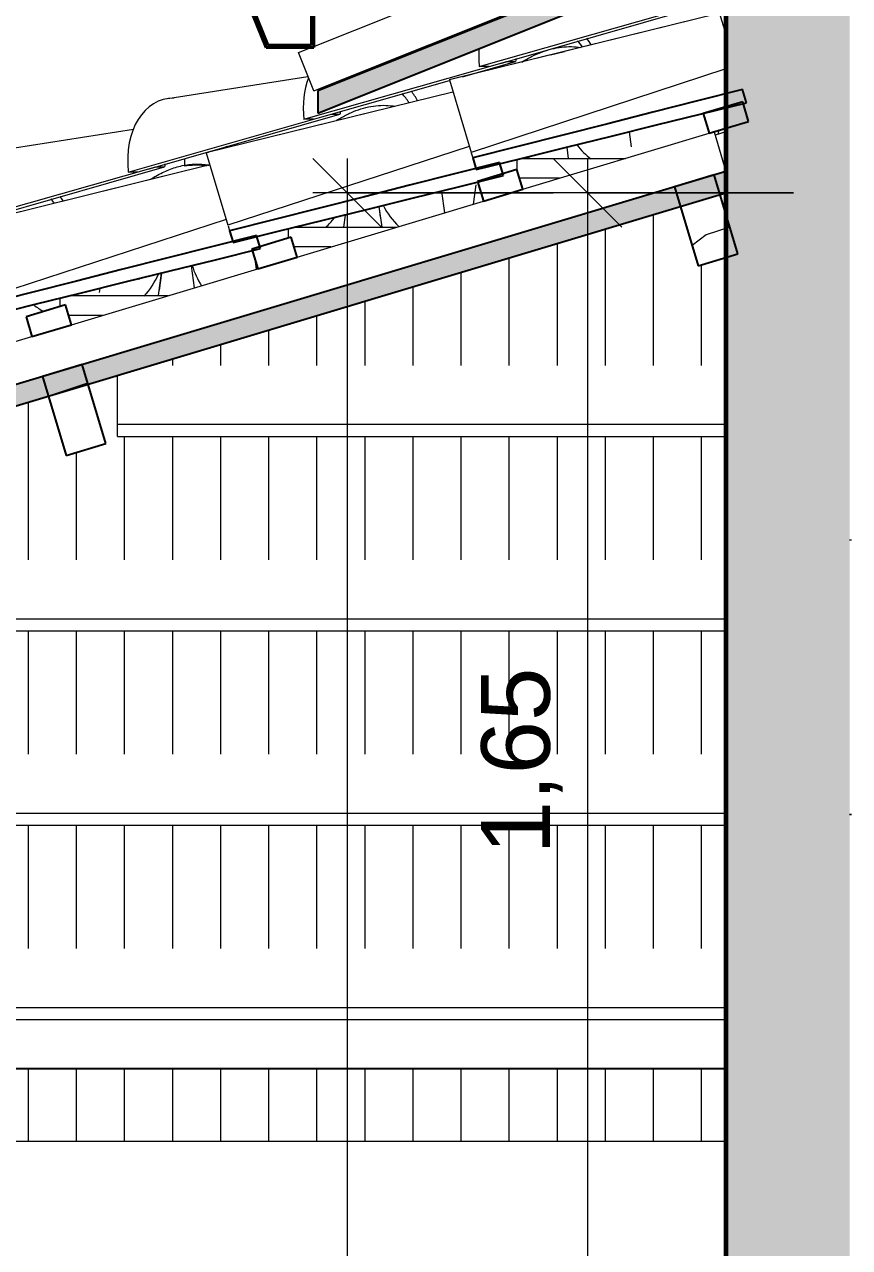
# Model space of a CAD drawing. Header units: millimetres. Extents: x -23833 to 62003, y -3000 to 6760.
# Drawn here: x 4832 to 6033, y 2420 to 4200 of the extents above; entities that cross this region are included whole.
import ezdxf

# ---------------------------------------------------------------- set-up
doc = ezdxf.new("R2010")
doc.units = ezdxf.units.MM
for name, color, linetype, lineweight in [('A-ANNO-DIMS', 211, 'Continuous', 9), ('A-ANNO-DIMS-50', 211, 'Continuous', 9), ('A-GENM', 13, 'Continuous', 9), ('A-GLAZ-CURT', 52, 'Continuous', 9), ('A-GLAZ-CWMG', 51, 'Continuous', 9), ('A-ROOF', 132, 'Continuous', 9), ('A-ROOF-MCUT', 132, 'Continuous', 40), ('A-ROOF-PATT', 132, 'Continuous', 9), ('A-WALL', 113, 'Continuous', 25), ('A-WALL-PATT', 111, 'Continuous', 25), ('I-FURN', 30, 'Continuous', 9), ('S-BEAM', 12, 'Continuous', 25)]:
    doc.layers.add(name, color=color, linetype=linetype, lineweight=lineweight)
doc.styles.add('@Arial Unicode MS', font='ARIALUNI.TTF', dxfattribs={"height": 100})
doc.dimstyles.new('CRT_-__Metros_-_Linha_de_chamada_3_5_mm_1', dxfattribs={"dimscale": 304.8, "dimtxt": 100.584485, "dimasz": 0.328084, "dimexe": 0.164042, "dimexo": 0.0625, "dimgap": 0.082021, "dimtad": 1, "dimlfac": 0.001, "dimrnd": 0.01, "dimzin": 0, "dimdsep": 46, "dimtxsty": '@Arial Unicode MS', "dimblk1": 'OBLIQUE', "dimblk2": 'OBLIQUE', "dimsah": 1, "dimcen": 0.09, "dimdle": 0.164042, "dimazin": 0, "dimtfac": 1, "dimtdec": 4, "dimtix": 1, "dimtmove": 0, "dimatfit": 3, "dimfxl": 0.984252, "dimfxlon": 1, "dimtvp": 1, "dimtolj": 1, "dimtzin": 0, "dimarcsym": 2})
pattern_1 = [(216.87, (-525.83, 2369.08), (761.9991, 508.00136), [127, -1143]), (206.565, (-373.43, 2292.88), (-254.0006, -253.9997), [283.981, -283.981]), (198.435, (-373.43, 2165.88), (-507.99976, -254.0006), [160.644, -642.575])]

# ---------------------------------------------------------------- blocks, each defined once
blk = doc.blocks.new('Viga de Madeira - Terça-4147622-B')
at = {"layer": 'S-BEAM'}
blk.add_line((-7244.6, 2680), (-11044.6, 2680), dxfattribs=at)
blk = doc.blocks.new('Rectangular Mullion - Caibro-4229766-B')
at = {"layer": 'A-GLAZ-CWMG'}
for p, q in [((-7844.6, 4103.1), (-6688.3, 4565.6)), ((-7844.6, 4167.7), (-7548, 4286.3)), ((-7866.9, 4158.8), (-7848.2, 4166.3)), ((-7844.6, 4103.1), (-7866.9, 4158.8))]:
    blk.add_line(p, q, dxfattribs=at)
blk = doc.blocks.new('Rectangular Mullion - Ripa-3920013-B')
at = {"layer": 'A-GLAZ-CWMG'}
h = blk.add_hatch(dxfattribs=at)
h.set_pattern_fill('FP_16', color=256, style=0, pattern_type=2)
h.set_pattern_definition(pattern_1)
h.paths.add_polyline_path([(-7269, 4041.4), (-7211.6, 4058.6), (-7220.2, 4087.3), (-7277.7, 4070.1), (-7276.2, 4065.3)])
at = {"layer": 'A-GLAZ-CWMG', "lineweight": 25}
for p, q in [((-7220.2, 4087.3), (-7277.7, 4070.1)), ((-7211.6, 4058.6), (-7220.2, 4087.3)), ((-7277.7, 4070.1), (-7269, 4041.4)), ((-7269, 4041.4), (-7211.6, 4058.6))]:
    blk.add_line(p, q, dxfattribs=at)
blk = doc.blocks.new('Rectangular Mullion - Ripa-3920004-B')
at = {"layer": 'A-GLAZ-CWMG', "lineweight": 25}
for p, q in [((-8205.9, 3791.6), (-8263.4, 3774.4)), ((-8197.3, 3762.9), (-8205.9, 3791.6)), ((-8263.4, 3774.4), (-8254.8, 3745.6)), ((-8254.8, 3745.6), (-8197.3, 3762.9))]:
    blk.add_line(p, q, dxfattribs=at)
blk = doc.blocks.new('Rectangular Mullion - Ripa-3920005-B')
at = {"layer": 'A-GLAZ-CWMG'}
h = blk.add_hatch(dxfattribs=at)
h.set_pattern_fill('FP_16', color=256, style=0, pattern_type=2)
h.set_pattern_definition(pattern_1)
h.paths.add_polyline_path([(-7926.2, 3844.2), (-7868.7, 3861.4), (-7877.3, 3890.2), (-7934.8, 3872.9), (-7927.1, 3847.3)])
at = {"layer": 'A-GLAZ-CWMG', "lineweight": 25}
for p, q in [((-7877.3, 3890.2), (-7934.8, 3872.9)), ((-7868.7, 3861.4), (-7877.3, 3890.2)), ((-7934.8, 3872.9), (-7926.2, 3844.2)), ((-7926.2, 3844.2), (-7868.7, 3861.4))]:
    blk.add_line(p, q, dxfattribs=at)
blk = doc.blocks.new('Rectangular Mullion - Ripa-3920006-B')
at = {"layer": 'A-GLAZ-CWMG', "lineweight": 25}
for p, q in [((-7548.8, 3988.8), (-7606.2, 3971.5)), ((-7540.1, 3960), (-7548.8, 3988.8)), ((-7606.2, 3971.5), (-7597.6, 3942.8)), ((-7597.6, 3942.8), (-7540.1, 3960))]:
    blk.add_line(p, q, dxfattribs=at)
blk = doc.blocks.new('Rectangular Mullion - Ripa-3576560-B')
at = {"layer": 'A-GLAZ-CWMG'}
for p, q in [((-8213.9, 3789.2), (-8213.9, 3801.4)), ((-8198.5, 3805.2), (-8056.4, 3805.2)), ((-8152.1, 3776.4), (-8201.4, 3776.4))]:
    blk.add_line(p, q, dxfattribs=at)
blk = doc.blocks.new('Rectangular Mullion - Ripa-3576561-B')
at = {"layer": 'A-GLAZ-CWMG'}
for p, q in [((-7881.2, 3889), (-7881.2, 3902.4)), ((-7870.5, 3905), (-7723.7, 3905)), ((-7819.5, 3876.2), (-7873.2, 3876.2))]:
    blk.add_line(p, q, dxfattribs=at)
blk = doc.blocks.new('Rectangular Mullion - Ripa-3576562-B')
at = {"layer": 'A-GLAZ-CWMG'}
for p, q in [((-7543.3, 4004.8), (-7391, 4004.8)), ((-7548.6, 3988.1), (-7548.6, 4003.5)), ((-7486.8, 3976), (-7544.9, 3976))]:
    blk.add_line(p, q, dxfattribs=at)
blk = doc.blocks.new('Rectangular Mullion - Caibro-4037531-B')
at = {"layer": 'A-GLAZ-CWMG'}
blk.add_line((-7244.6, 4043.5), (-7260.4, 4038.8), dxfattribs=at)
blk = doc.blocks.new('Rectangular Mullion - Caibro-3576768-B')
at = {"layer": 'A-GLAZ-CWMG'}
for p, q in [((-7540.1, 3960), (-7269, 4041.4)), ((-7261.9, 4043.5), (-7244.6, 3986)), ((-7868.7, 3861.4), (-7597.6, 3942.8)), ((-8197.3, 3762.9), (-7926.2, 3844.2)), ((-8525.9, 3664.3), (-8254.8, 3745.6))]:
    blk.add_line(p, q, dxfattribs=at)
blk = doc.blocks.new('Rectangular Mullion - Terça-3920158-B')
at = {"layer": 'A-GLAZ-CWMG'}
h = blk.add_hatch(dxfattribs=at)
h.set_pattern_fill('FP_16', color=256, style=0, pattern_type=2)
h.set_pattern_definition(pattern_1)
h.paths.add_polyline_path([(-7284.8, 3848.7), (-7227.4, 3865.9), (-7261.9, 3980.9), (-7319.3, 3963.6), (-7300.2, 3899.7)])
at = {"layer": 'A-GLAZ-CWMG', "lineweight": 25}
for p, q in [((-7261.9, 3980.9), (-7319.3, 3963.6)), ((-7227.4, 3865.9), (-7261.9, 3980.9)), ((-7319.3, 3963.6), (-7284.8, 3848.7)), ((-7284.8, 3848.7), (-7227.4, 3865.9))]:
    blk.add_line(p, q, dxfattribs=at)
blk = doc.blocks.new('Rectangular Mullion - Terça-3920166-B')
at = {"layer": 'A-GLAZ-CWMG'}
h = blk.add_hatch(dxfattribs=at)
h.set_pattern_fill('FP_16', color=256, style=0, pattern_type=2)
h.set_pattern_definition(pattern_1)
h.paths.add_polyline_path([(-8204.8, 3572.7), (-8147.4, 3589.9), (-8181.9, 3704.9), (-8239.3, 3687.6), (-8223.5, 3634.7)])
at = {"layer": 'A-GLAZ-CWMG', "lineweight": 25}
for p, q in [((-8181.9, 3704.9), (-8239.3, 3687.6)), ((-8147.4, 3589.9), (-8181.9, 3704.9)), ((-8239.3, 3687.6), (-8204.8, 3572.7)), ((-8204.8, 3572.7), (-8147.4, 3589.9))]:
    blk.add_line(p, q, dxfattribs=at)
blk = doc.blocks.new('Rectangular Mullion - Terça-4037484-B')
at = {"layer": 'A-GLAZ-CWMG'}
for p, q in [((-7244.6, 2768.8), (-10909.4, 2768.8)), ((-10941.9, 2751.6), (-7244.6, 2751.6))]:
    blk.add_line(p, q, dxfattribs=at)
blk = doc.blocks.new('Rectangular Mullion - Terça-3920937-B')
at = {"layer": 'A-GLAZ-CWMG'}
for p, q in [((-7244.6, 3051.7), (-9991.5, 3051.7)), ((-9998.9, 3034.5), (-7244.6, 3034.5))]:
    blk.add_line(p, q, dxfattribs=at)
blk = doc.blocks.new('Rectangular Mullion - Terça-3576855-B')
at = {"layer": 'A-GLAZ-CWMG'}
for p, q in [((-9073.1, 3334.6), (-9073.1, 3406.2)), ((-9073.1, 3333.1), (-9073.1, 3334.6)), ((-7244.6, 3334.6), (-9073.1, 3334.6)), ((-9068.4, 3317.4), (-7244.6, 3317.4))]:
    blk.add_line(p, q, dxfattribs=at)
blk = doc.blocks.new('Rectangular Mullion - Terça-3576856-B')
at = {"layer": 'A-GLAZ-CWMG'}
for p, q in [((-8130.1, 3617.5), (-8130.1, 3689.1)), ((-8130.1, 3600.3), (-8130.1, 3617.5)), ((-7244.6, 3617.5), (-8130.1, 3617.5)), ((-8130.1, 3600.3), (-7244.6, 3600.3))]:
    blk.add_line(p, q, dxfattribs=at)
blk = doc.blocks.new('banco - banco-3964033-B')
at = {"layer": 'I-FURN', "color": 55}
for p, q in [((-7064.6, 3450), (-7061.9, 3450)), ((-7036.9, 3450), (-6563.6, 3450)), ((-6563.6, 3450), (-6563.6, 3300)), ((-6563.6, 3270), (-6563.6, 3050)), ((-7064.6, 3050), (-7061.9, 3050)), ((-7061.9, 3050), (-7064.6, 3050)), ((-7037, 3050), (-6563.6, 3050)), ((-6563.6, 3050), (-7037, 3050)), ((-6563.6, 3050), (-6563.6, 3000))]:
    blk.add_line(p, q, dxfattribs=at)
blk = doc.blocks.new('COLONIAL BASE - COLONIAL BASE-V224-B')
at = {"layer": 'A-GLAZ-CURT'}
for q in [(-8022.7, 3848.6), (-8022.5, 3848.6)]:
    blk.add_line((-8018.2, 3816.6), q, dxfattribs=at)
blk.add_ellipse((-7908.5, 3879.6), major_axis=(117.5, 0), ratio=0.957826, start_param=3.418266, end_param=3.703363, dxfattribs=at)
blk = doc.blocks.new('COLONIAL BASE - COLONIAL BASE-V225-B')
at = {"layer": 'A-GLAZ-CURT'}
for p, q in [((-7747.2, 3919.5), (-7749.3, 3934.7)), ((-7745.2, 3905), (-7749.2, 3934.7))]:
    blk.add_line(p, q, dxfattribs=at)
blk.add_ellipse((-7637.9, 3985.8), major_axis=(117.5, 0), ratio=0.957826, start_param=3.599839, end_param=3.932472, dxfattribs=at)
blk = doc.blocks.new('COLONIAL BASE - COLONIAL BASE-V226-B')
at = {"layer": 'A-GLAZ-CURT'}
for p, q in [((-7255.4, 4045.5), (-7256.1, 4040.1)), ((-7255.3, 4045.5), (-7256, 4040.1)), ((-7473.7, 4004.8), (-7475.9, 4021.1)), ((-7612, 3938.5), (-7608.1, 3966.5))]:
    blk.add_line(p, q, dxfattribs=at)
blk.add_ellipse((-7367.3, 4091.9), major_axis=(117.5, 0), ratio=0.957826, start_param=3.786346, end_param=4.036063, dxfattribs=at)
blk = doc.blocks.new('COLONIAL BASE - COLONIAL BASE-V233-B')
at = {"layer": 'A-GLAZ-CURT'}
for p, q in [((-7995.8, 3995.4), (-8354.9, 3906.7)), ((-7934, 3870.3), (-8281.2, 3784.6))]:
    blk.add_line(p, q, dxfattribs=at)
blk = doc.blocks.new('COLONIAL BASE - COLONIAL BASE-V234-B')
at = {"layer": 'A-GLAZ-CURT'}
for p, q in [((-7642, 4101.5), (-8001.1, 4012.8)), ((-7606.1, 3970), (-7927.1, 3890.8))]:
    blk.add_line(p, q, dxfattribs=at)
blk = doc.blocks.new('COLONIAL BASE - COLONIAL BASE-V235-B')
at = {"layer": 'A-GLAZ-CURT'}
for p, q in [((-7253.6, 4216.2), (-7647.2, 4119)), ((-7253.4, 4215.5), (-7253.4, 4215.5)), ((-7277.6, 4069.9), (-7573.5, 3996.9))]:
    blk.add_line(p, q, dxfattribs=at)
blk = doc.blocks.new('COLONIAL BASE - COLONIAL BASE-V251-B')
at = {"layer": 'A-GLAZ-CURT'}
for p, q in [((-7995.8, 3995.4), (-8354.9, 3906.7)), ((-7972.1, 3916.2), (-8323.3, 3801.3)), ((-8354.9, 3906.7), (-8323.3, 3801.3)), ((-7934, 3870.3), (-8281.2, 3784.6))]:
    blk.add_line(p, q, dxfattribs=at)
blk = doc.blocks.new('COLONIAL BASE - COLONIAL BASE-V237-B')
at = {"layer": 'A-GLAZ-CURT', "lineweight": 25}
for p, q in [((-11460.6, 2812.1), (-11466.4, 2831.3)), ((-11859.4, 2731.7), (-11854.3, 2714.9))]:
    blk.add_line(p, q, dxfattribs=at)
at = {"layer": 'A-GLAZ-CURT'}
blk.add_line((-11861.6, 2739.3), (-11859.4, 2731.7), dxfattribs=at)
at = {"layer": 'A-GLAZ-CURT', "lineweight": 25, "flags": 128}
for points in [[(-11466.4, 2831.3), (-11531.9, 2814.7), (-11597.4, 2798.1), (-11662.9, 2781.5), (-11728.4, 2764.9), (-11793.9, 2748.3), (-11859.4, 2731.7)], [(-11854.3, 2714.9), (-11788.7, 2731.1), (-11723.1, 2747.3), (-11657.5, 2763.5), (-11591.9, 2779.7), (-11526.3, 2795.9), (-11460.6, 2812.1)]]:
    blk.add_lwpolyline(points, dxfattribs=at)
blk = doc.blocks.new('COLONIAL BASE - COLONIAL BASE-V252-B')
at = {"layer": 'A-GLAZ-CURT'}
for p, q in [((-7642, 4101.5), (-8001.1, 4012.8)), ((-8001.1, 4012.8), (-7969.5, 3907.5)), ((-7618.5, 4022.3), (-7969.5, 3907.5)), ((-7606.1, 3970), (-7927.1, 3890.8))]:
    blk.add_line(p, q, dxfattribs=at)
blk = doc.blocks.new('COLONIAL BASE - COLONIAL BASE-V253-B')
at = {"layer": 'A-GLAZ-CURT'}
for p, q in [((-7253.6, 4216.2), (-7647.2, 4119)), ((-7244.7, 4186.8), (-7253.4, 4215.5)), ((-7244.6, 4135), (-7615.6, 4013.6)), ((-7647.2, 4119), (-7615.6, 4013.6)), ((-7277.6, 4069.9), (-7573.5, 3996.9))]:
    blk.add_line(p, q, dxfattribs=at)
blk = doc.blocks.new('COLONIAL BASE - COLONIAL BASE-V254-B')
at = {"layer": 'A-GLAZ-CURT', "lineweight": 25}
for p, q in [((-7214.5, 4085.9), (-7220.3, 4105.1)), ((-7613.2, 4005.6), (-7608.2, 3988.7))]:
    blk.add_line(p, q, dxfattribs=at)
at = {"layer": 'A-GLAZ-CURT'}
blk.add_line((-7615.5, 4013.1), (-7613.2, 4005.6), dxfattribs=at)
at = {"layer": 'A-GLAZ-CURT', "lineweight": 25, "flags": 128}
for points in [[(-7220.3, 4105.1), (-7285.8, 4088.6), (-7351.2, 4072), (-7416.7, 4055.4), (-7482.2, 4038.8), (-7547.7, 4022.2), (-7613.2, 4005.6)], [(-7608.2, 3988.7), (-7542.6, 4004.9), (-7476.9, 4021.1), (-7411.3, 4037.3), (-7345.7, 4053.5), (-7280.1, 4069.7), (-7214.5, 4085.9)]]:
    blk.add_lwpolyline(points, dxfattribs=at)
blk = doc.blocks.new('Colonial cumeeira - hip-4041825-B')
at = {"layer": 'A-GENM', "color": 55}
for p, q in [((-7603.6, 4138.4), (-7308, 4222.5)), ((-7572.9, 4143.2), (-7295.2, 4222.5)), ((-7248.3, 4198.6), (-7244.6, 4199.8)), ((-7859.2, 4061.8), (-7563.5, 4145.8)), ((-7628.2, 4123.7), (-7550.8, 4145.8)), ((-7589.4, 4138.4), (-7603.6, 4138.4)), ((-7563.5, 4145.8), (-7550.8, 4145.8)), ((-8057, 4092), (-7853, 4124)), ((-7832.6, 4065.3), (-7647, 4118.3)), ((-8114.7, 3985.1), (-7819.1, 4069.2)), ((-8085.7, 3989.4), (-7806.4, 4069.2)), ((-7845, 4061.8), (-7859.2, 4061.8)), ((-7819.1, 4069.2), (-7806.4, 4069.2)), ((-8312.5, 4015.4), (-8107, 4047.6)), ((-8370.3, 3908.4), (-8074.7, 3992.5)), ((-8336.7, 3914), (-8061.9, 3992.5)), ((-8074.7, 3992.5), (-8061.9, 3992.5)), ((-8100.5, 3985.1), (-8114.7, 3985.1))]:
    blk.add_line(p, q, dxfattribs=at)
for centre, major_axis, start_param, end_param in [((-7519.6, 4131.1), (-33.8, 112.5), 1.067784, 1.302313), ((-7491.7, 4116.5), (-23.8, 79.5), 5.178373, 5.329398), ((-7491.7, 4116.5), (-28.7, 95.8), 5.088232, 5.209346), ((-7491.7, 4116.5), (-23.8, 79.5), 0.938757, 0.996269), ((-7775.1, 4054.4), (-33.8, 112.5), 0.737761, 1.302313), ((-7747.2, 4039.8), (-23.8, 79.5), 5.111287, 5.328869), ((-7747.2, 4039.8), (-28.7, 95.8), 5.032414, 5.209346), ((-8030.7, 3977.8), (-33.8, 112.5), 6.078575, 7.585498), ((-7747.2, 4039.8), (-23.8, 79.5), 0.938757, 0.996269), ((-8002.8, 3963.1), (-23.8, 79.5), 5.30106, 5.329398), ((-8002.8, 3963.1), (-28.7, 95.8), 5.181448, 5.209346), ((-8002.8, 3963.1), (-23.8, 79.5), 0.938757, 0.996269), ((-8258.4, 3886.5), (-23.8, 79.5), 5.220804, 5.329398), ((-8258.4, 3886.5), (-28.7, 95.8), 5.120913, 5.209346)]:
    blk.add_ellipse(centre, major_axis=major_axis, ratio=0.691714, start_param=start_param, end_param=end_param, dxfattribs=at)
blk = doc.blocks.new('DIMBLOCK46-B')
at = {"layer": 'A-ANNO-DIMS-50', "lineweight": 18}
for p, q in [((5651.9, 3954.7), (5601.9, 4004.7)), ((5651.9, 3954.7), (5701.9, 3904.7)), ((5651.9, 2300), (5601.9, 2350)), ((5651.9, 2300), (5701.9, 2250))]:
    blk.add_line(p, q, dxfattribs=at)
at = {"layer": 'A-ANNO-DIMS-50'}
for p, q in [((5651.9, 4004.7), (5651.9, 2300)), ((5951.9, 3954.7), (5601.9, 3954.7)), ((5651.9, 3954.7), (5951.9, 3954.7)), ((5951.9, 2300), (5601.9, 2300)), ((5651.9, 2300), (5951.9, 2300))]:
    blk.add_line(p, q, dxfattribs=at)
at = {"layer": 'A-ANNO-DIMS-50', "color": 0, "insert": (5497.1, 2992.1), "char_height": 100, "width": 324.675, "attachment_point": 1, "rotation": 90, "line_spacing_factor": 1.117605, "style": '@Arial Unicode MS'}
blk.add_mtext('1,65', dxfattribs=at)
blk = doc.blocks.new('_Oblique')
at = {"color": 0, "linetype": 'ByBlock', "lineweight": -2}
blk.add_line((-0.5, -0.5), (0.5, 0.5), dxfattribs=at)
blk = doc.blocks.new('DIMBLOCK48-B')
at = {"layer": 'A-ANNO-DIMS-50', "lineweight": 18}
for p, q in [((5301.9, 3954.7), (5251.9, 4004.7)), ((5301.9, 3954.7), (5351.9, 3904.7)), ((5301.9, 180), (5251.9, 230)), ((5301.9, 180), (5351.9, 130))]:
    blk.add_line(p, q, dxfattribs=at)
at = {"layer": 'A-ANNO-DIMS-50'}
for p, q in [((5301.9, 4004.7), (5301.9, 130)), ((5601.9, 3954.7), (5251.9, 3954.7)), ((5301.9, 3954.7), (5601.9, 3954.7)), ((5601.9, 180), (5251.9, 180)), ((5301.9, 180), (5601.9, 180))]:
    blk.add_line(p, q, dxfattribs=at)
at = {"layer": 'A-ANNO-DIMS-50', "color": 0, "insert": (5147.1, 1932.1), "char_height": 100, "width": 324.675, "attachment_point": 1, "rotation": 90, "line_spacing_factor": 1.117605, "style": '@Arial Unicode MS'}
blk.add_mtext('3,77', dxfattribs=at)
blk = doc.blocks.new('DIMBLOCK49-B')
at = {"layer": 'A-ANNO-DIMS-50', "lineweight": 18}
for p, q in [((6242.7, 4380.3), (6192.7, 4430.3)), ((6242.7, 4380.3), (6292.7, 4330.3)), ((6242.7, 200), (6192.7, 250)), ((6242.7, 200), (6292.7, 150))]:
    blk.add_line(p, q, dxfattribs=at)
at = {"layer": 'A-ANNO-DIMS-50'}
for p, q in [((6242.7, 4430.3), (6242.7, 150)), ((5942.7, 4380.3), (6292.7, 4380.3)), ((6242.7, 4380.3), (5942.7, 4380.3)), ((6542.7, 200), (6192.7, 200)), ((6242.7, 200), (6542.7, 200))]:
    blk.add_line(p, q, dxfattribs=at)
at = {"layer": 'A-ANNO-DIMS-50', "color": 0, "insert": (6087.9, 2154.9), "char_height": 100, "width": 324.675, "attachment_point": 1, "rotation": 90, "line_spacing_factor": 1.117605, "style": '@Arial Unicode MS'}
blk.add_mtext('4,18', dxfattribs=at)

msp = doc.modelspace()

# ---------------------------------------------------------------- hatches: boundary and pattern name
at = {"layer": 'A-ROOF-PATT'}
for points in [[(5259.402, 4070.749), (11313.372, 6492.337), (11313.372, 6524.648), (5259.402, 4103.06), (5259.402, 4098.44)], [(1253.372, 2574.717), (1253.374, 2574.717), (5853.372, 3954.716), (5853.372, 3986.037), (1253.372, 2606.037)]]:
    msp.add_hatch(color=256, dxfattribs=at).paths.add_polyline_path(points)
h = msp.add_hatch(dxfattribs=at)
h.set_pattern_fill('FP_17', color=256, style=0, pattern_type=2)
h.set_pattern_definition([(90, (13097.99, 1481.49), (-70, 4e-15), [])])
h.paths.add_polyline_path([(1253.372, 2574.716), (1853.372, 2574.717), (1853.372, 2754.716), (1253.374, 2574.717)])
h.paths.add_polyline_path([(2381.12, 2574.717), (5853.372, 2574.717), (5853.372, 2680), (2053.372, 2680), (2053.372, 2574.717), (2203.992, 2574.717)])
h.paths.add_polyline_path([(2053.372, 2793.716), (2118.434, 2793.716), (2107.282, 2830.889), (2053.372, 2814.716)])
h.paths.add_polyline_path([(5835.104, 2855.027), (5853.372, 2855.027), (5853.372, 3034.478), (3099.119, 3034.478), (3053.143, 3020.685), (3027.282, 3106.889), (2187.739, 2855.027), (5790.822, 2855.027)])
h.paths.add_polyline_path([(3178.193, 3137.923), (5853.372, 3137.923), (5853.372, 3317.374), (4029.578, 3317.374), (4030.613, 3313.926), (3973.143, 3296.685), (3947.282, 3382.889), (3130.727, 3137.923), (3133.911, 3137.923)])
h.paths.add_polyline_path([(4024.866, 3333.082), (4024.866, 3406.164), (4004.751, 3400.13), (4024.406, 3334.615)])
h.paths.add_polyline_path([(5702.259, 3420.819), (5853.372, 3420.819), (5853.372, 3600.27), (4967.853, 3600.27), (4967.853, 3689.061), (4924.751, 3676.13), (4950.613, 3589.926), (4893.143, 3572.685), (4867.282, 3658.889), (4073.715, 3420.819), (5657.977, 3420.819)])
h.paths.add_polyline_path([(5835.104, 3703.716), (5853.372, 3703.716), (5853.372, 3860.754), (5813.143, 3848.685), (5787.282, 3934.889), (5016.703, 3703.716), (5746.54, 3703.716)])
h.paths.add_polyline_path([(5853.372, 3923.395), (5853.372, 3954.716), (5844.751, 3952.13)])
at = {"layer": 'A-WALL-PATT'}
h = msp.add_hatch(color=256, dxfattribs=at)
h.paths.add_polyline_path([(6007.657, 200), (6033.372, 200), (6033.372, 1400), (5853.372, 1400), (5853.372, 200), (5923.668, 200)])
h.paths.add_polyline_path([(5923.668, 2300), (6033.372, 2300), (6033.372, 4380.337), (5853.372, 4308.337), (5853.372, 2300)])

# ---------------------------------------------------------------- linework, layer by layer
at = {"layer": 'A-GLAZ-CURT'}
for p, q in [((5844.414, 4216.208), (5450.748, 4118.989)), ((5598.257, 4155.417), (5618.36, 4160.382)), ((5455.99, 4101.515), (5096.901, 4012.835)), ((5343.514, 4073.738), (5096.901, 4012.835)), ((5818.378, 4069.432), (5524.526, 3996.862)), ((5712.54, 4043.436), (5715.566, 4021.86)), ((5065.758, 3993.382), (5065.758, 4004.627)), ((5566.923, 4007.729), (5566.521, 4004.765)), ((5102.144, 3995.361), (4743.055, 3906.681)), ((5068.691, 3987.099), (4743.055, 3906.681)), ((5099.831, 3995.374), (5099.831, 3994.188)), ((5541.458, 4001.044), (5524.533, 3996.864)), ((5491.92, 3970.042), (5170.876, 3890.757)), ((5439.194, 3956.941), (5443.57, 3925.739)), ((5299.161, 3922.453), (5296.793, 3904.962)), ((5299.176, 3922.457), (5298.765, 3919.528)), ((5216.754, 3902.087), (5170.876, 3890.757)), ((5259.083, 3912.541), (5228.397, 3904.962)), ((5163.981, 3870.286), (4816.833, 3784.555)), ((5167.53, 3858.457), (5169.62, 3843.554)), ((4998.099, 3829.32), (4816.833, 3784.555)), ((5031.479, 3837.76), (5027.065, 3805.159)), ((5031.602, 3837.791), (5028.177, 3813.374)), ((4941.604, 3809.552), (4942.451, 3815.589))]:
    msp.add_line(p, q, dxfattribs=at)
for centre, start_param, end_param in [((5189.503, 3985.779), 5.47908778, 5.63559716), ((4918.915, 3879.625), 5.55394711, 5.88727722), ((4918.915, 3879.625), 4.0398661, 4.19197888)]:
    msp.add_ellipse(centre, major_axis=(117.5, 0), ratio=0.95782629, start_param=start_param, end_param=end_param, dxfattribs=at)
for points, knots in [([(5556.309, 4145.082), (5561.018, 4148.114), (5570.544, 4153.557), (5589.865, 4161.999), (5614.199, 4168.017), (5633.213, 4167.781), (5642.401, 4166.237)], [-0.631578947, -0.631578947, -0.631578947, -0.631578947, -0.578947368, -0.526315789, -0.421052632, -0.315789474, -0.315789474, -0.315789474, -0.315789474]), ([(5285.95, 4059.682), (5288.273, 4061.205), (5295.364, 4065.586), (5307.394, 4071.708), (5322.015, 4077.183), (5341.515, 4081.941), (5358.116, 4082.701), (5369.467, 4081.095), (5371.505, 4080.731)], [-0.638435187, -0.638435187, -0.638435187, -0.638435187, -0.611111111, -0.555555556, -0.5, -0.444444444, -0.333333333, -0.308773944, -0.308773944, -0.308773944, -0.308773944]), ([(5015.762, 3974.398), (5016.369, 3974.801), (5018.935, 3976.475), (5027.794, 3981.907), (5042.63, 3989.056), (5062.007, 3994.918), (5081.276, 3997.331), (5093.697, 3996.433), (5099.831, 3995.374)], [-0.489961716, -0.489961716, -0.489961716, -0.489961716, -0.479166667, -0.444444444, -0.333333333, -0.222222222, -0.111111111, 0, 0, 0, 0]), ([(5097.199, 3993.774), (5095.942, 3993.991), (5090.204, 3994.836), (5079.762, 3995.246), (5070.46, 3994.238), (5065.758, 3993.382)], [-0.285329408, -0.285329408, -0.285329408, -0.285329408, -0.25, -0.125, 0, 0, 0, 0])]:
    msp.add_open_spline(points, degree=3, knots=knots, dxfattribs=at)
for points in [[(5818.376, 4069.431), (5819.042, 4069.596), (5819.707, 4069.766), (5820.37, 4069.941)], [(5098.186, 4014.091), (5098.86, 4014.02), (5099.532, 4013.942), (5100.202, 4013.858)], [(5542.935, 4001.419), (5544.979, 4001.953), (5547.006, 4002.543), (5549.016, 4003.189)], [(5269.778, 3915.182), (5269.975, 3915.231), (5270.172, 3915.28), (5270.369, 3915.329)], [(4997.669, 3829.214), (4998.49, 3829.414), (4999.309, 3829.622), (5000.126, 3829.839)]]:
    msp.add_open_spline(points, degree=3, dxfattribs=at)
at = {"layer": 'A-ROOF', "lineweight": 25}
for p, q in [((11313.372, 6524.648), (5259.402, 4103.06)), ((5259.402, 4070.749), (11313.372, 6492.337)), ((5259.402, 4103.06), (5259.402, 4070.749)), ((5853.372, 3986.037), (1253.372, 2606.037)), ((1253.372, 2574.716), (5853.372, 3954.716))]:
    msp.add_line(p, q, dxfattribs=at)
at = {"layer": 'A-ROOF'}
msp.add_line((2053.372, 2574.716), (5853.372, 2574.716), dxfattribs=at)
at = {"layer": 'A-ROOF-MCUT'}
for p, q in [((5253.372, 4166.25), (5253.372, 4286.163)), ((5146.072, 4260.763), (5184.172, 4166.25)), ((5186.534, 4169.425), (5148.434, 4263.938)), ((5250.197, 4253.254), (5250.197, 4169.425)), ((5184.172, 4166.25), (5253.372, 4166.25)), ((5250.197, 4169.425), (5186.534, 4169.425))]:
    msp.add_line(p, q, dxfattribs=at)
at = {"layer": 'A-WALL', "lineweight": 60}
msp.add_line((5853.372, 4308.337), (5853.372, 2300), dxfattribs=at)

# ---------------------------------------------------------------- block references
at = {"layer": 'A-GENM', "color": 7}
msp.add_blockref('Colonial cumeeira - hip-4041825-B', (13097.992, 0), dxfattribs=at)
at = {"layer": 'A-GLAZ-CURT'}
for name, p in [('COLONIAL BASE - COLONIAL BASE-V235-B', (13097.992, 0)), ('COLONIAL BASE - COLONIAL BASE-V235-B', (13097.992, 0)), ('COLONIAL BASE - COLONIAL BASE-V235-B', (13097.992, 0)), ('COLONIAL BASE - COLONIAL BASE-V235-B', (13097.992, 0)), ('COLONIAL BASE - COLONIAL BASE-V235-B', (13097.992, 0)), ('COLONIAL BASE - COLONIAL BASE-V235-B', (13097.992, 0)), ('COLONIAL BASE - COLONIAL BASE-V235-B', (13097.992, 0)), ('COLONIAL BASE - COLONIAL BASE-V235-B', (13097.992, 0)), ('COLONIAL BASE - COLONIAL BASE-V235-B', (13097.992, 0)), ('COLONIAL BASE - COLONIAL BASE-V235-B', (13097.992, 0)), ('COLONIAL BASE - COLONIAL BASE-V235-B', (13097.992, 0)), ('COLONIAL BASE - COLONIAL BASE-V235-B', (13097.992, 0)), ('COLONIAL BASE - COLONIAL BASE-V235-B', (13097.992, 0)), ('COLONIAL BASE - COLONIAL BASE-V235-B', (13097.992, 0)), ('COLONIAL BASE - COLONIAL BASE-V235-B', (13097.992, 0)), ('COLONIAL BASE - COLONIAL BASE-V235-B', (13097.992, 0)), ('COLONIAL BASE - COLONIAL BASE-V235-B', (13097.992, 0)), ('COLONIAL BASE - COLONIAL BASE-V235-B', (13097.992, 0)), ('COLONIAL BASE - COLONIAL BASE-V235-B', (13097.992, 0)), ('COLONIAL BASE - COLONIAL BASE-V235-B', (13097.992, 0)), ('COLONIAL BASE - COLONIAL BASE-V235-B', (13097.992, 0)), ('COLONIAL BASE - COLONIAL BASE-V235-B', (13097.992, 0)), ('COLONIAL BASE - COLONIAL BASE-V235-B', (13097.992, 0)), ('COLONIAL BASE - COLONIAL BASE-V235-B', (13097.992, 0)), ('COLONIAL BASE - COLONIAL BASE-V235-B', (13097.992, 0)), ('COLONIAL BASE - COLONIAL BASE-V235-B', (13097.992, 0)), ('COLONIAL BASE - COLONIAL BASE-V253-B', (13097.992, 0)), ('COLONIAL BASE - COLONIAL BASE-V234-B', (13097.992, 0)), ('COLONIAL BASE - COLONIAL BASE-V234-B', (13097.992, 0)), ('COLONIAL BASE - COLONIAL BASE-V234-B', (13097.992, 0)), ('COLONIAL BASE - COLONIAL BASE-V234-B', (13097.992, 0)), ('COLONIAL BASE - COLONIAL BASE-V234-B', (13097.992, 0)), ('COLONIAL BASE - COLONIAL BASE-V234-B', (13097.992, 0)), ('COLONIAL BASE - COLONIAL BASE-V234-B', (13097.992, 0)), ('COLONIAL BASE - COLONIAL BASE-V234-B', (13097.992, 0)), ('COLONIAL BASE - COLONIAL BASE-V234-B', (13097.992, 0)), ('COLONIAL BASE - COLONIAL BASE-V234-B', (13097.992, 0)), ('COLONIAL BASE - COLONIAL BASE-V234-B', (13097.992, 0)), ('COLONIAL BASE - COLONIAL BASE-V234-B', (13097.992, 0)), ('COLONIAL BASE - COLONIAL BASE-V234-B', (13097.992, 0)), ('COLONIAL BASE - COLONIAL BASE-V234-B', (13097.992, 0)), ('COLONIAL BASE - COLONIAL BASE-V234-B', (13097.992, 0)), ('COLONIAL BASE - COLONIAL BASE-V234-B', (13097.992, 0)), ('COLONIAL BASE - COLONIAL BASE-V234-B', (13097.992, 0)), ('COLONIAL BASE - COLONIAL BASE-V234-B', (13097.992, 0)), ('COLONIAL BASE - COLONIAL BASE-V234-B', (13097.992, 0)), ('COLONIAL BASE - COLONIAL BASE-V234-B', (13097.992, 0)), ('COLONIAL BASE - COLONIAL BASE-V234-B', (13097.992, 0)), ('COLONIAL BASE - COLONIAL BASE-V234-B', (13097.992, 0)), ('COLONIAL BASE - COLONIAL BASE-V234-B', (13097.992, 0)), ('COLONIAL BASE - COLONIAL BASE-V234-B', (13097.992, 0)), ('COLONIAL BASE - COLONIAL BASE-V234-B', (13097.992, 0)), ('COLONIAL BASE - COLONIAL BASE-V234-B', (13097.992, 0)), ('COLONIAL BASE - COLONIAL BASE-V234-B', (13097.992, 0)), ('COLONIAL BASE - COLONIAL BASE-V252-B', (13097.992, 0)), ('COLONIAL BASE - COLONIAL BASE-V254-B', (13097.992, 0)), ('COLONIAL BASE - COLONIAL BASE-V226-B', (13097.992, 0)), ('COLONIAL BASE - COLONIAL BASE-V233-B', (13097.992, 0)), ('COLONIAL BASE - COLONIAL BASE-V233-B', (13097.992, 0)), ('COLONIAL BASE - COLONIAL BASE-V233-B', (13097.992, 0)), ('COLONIAL BASE - COLONIAL BASE-V233-B', (13097.992, 0)), ('COLONIAL BASE - COLONIAL BASE-V233-B', (13097.992, 0)), ('COLONIAL BASE - COLONIAL BASE-V233-B', (13097.992, 0)), ('COLONIAL BASE - COLONIAL BASE-V233-B', (13097.992, 0)), ('COLONIAL BASE - COLONIAL BASE-V233-B', (13097.992, 0)), ('COLONIAL BASE - COLONIAL BASE-V233-B', (13097.992, 0)), ('COLONIAL BASE - COLONIAL BASE-V233-B', (13097.992, 0)), ('COLONIAL BASE - COLONIAL BASE-V233-B', (13097.992, 0)), ('COLONIAL BASE - COLONIAL BASE-V233-B', (13097.992, 0)), ('COLONIAL BASE - COLONIAL BASE-V233-B', (13097.992, 0)), ('COLONIAL BASE - COLONIAL BASE-V233-B', (13097.992, 0)), ('COLONIAL BASE - COLONIAL BASE-V233-B', (13097.992, 0)), ('COLONIAL BASE - COLONIAL BASE-V233-B', (13097.992, 0)), ('COLONIAL BASE - COLONIAL BASE-V233-B', (13097.992, 0)), ('COLONIAL BASE - COLONIAL BASE-V233-B', (13097.992, 0)), ('COLONIAL BASE - COLONIAL BASE-V233-B', (13097.992, 0)), ('COLONIAL BASE - COLONIAL BASE-V233-B', (13097.992, 0)), ('COLONIAL BASE - COLONIAL BASE-V233-B', (13097.992, 0)), ('COLONIAL BASE - COLONIAL BASE-V233-B', (13097.992, 0)), ('COLONIAL BASE - COLONIAL BASE-V233-B', (13097.992, 0)), ('COLONIAL BASE - COLONIAL BASE-V233-B', (13097.992, 0)), ('COLONIAL BASE - COLONIAL BASE-V233-B', (13097.992, 0)), ('COLONIAL BASE - COLONIAL BASE-V233-B', (13097.992, 0)), ('COLONIAL BASE - COLONIAL BASE-V233-B', (13097.992, 0)), ('COLONIAL BASE - COLONIAL BASE-V233-B', (13097.992, 0)), ('COLONIAL BASE - COLONIAL BASE-V251-B', (13097.992, 0)), ('COLONIAL BASE - COLONIAL BASE-V237-B', (16990.299, 1167.692)), ('COLONIAL BASE - COLONIAL BASE-V225-B', (13097.992, 0)), ('COLONIAL BASE - COLONIAL BASE-V237-B', (16636.453, 1061.538)), ('COLONIAL BASE - COLONIAL BASE-V224-B', (13097.992, 0))]:
    msp.add_blockref(name, p, dxfattribs=at)
at = {"layer": 'A-GLAZ-CWMG'}
for name in ['Rectangular Mullion - Caibro-4229766-B', 'Rectangular Mullion - Ripa-3920013-B', 'Rectangular Mullion - Caibro-3576768-B', 'Rectangular Mullion - Caibro-4037531-B', 'Rectangular Mullion - Ripa-3576562-B', 'Rectangular Mullion - Ripa-3920006-B', 'Rectangular Mullion - Terça-3920158-B', 'Rectangular Mullion - Ripa-3576561-B', 'Rectangular Mullion - Ripa-3920005-B', 'Rectangular Mullion - Ripa-3920004-B', 'Rectangular Mullion - Ripa-3576560-B', 'Rectangular Mullion - Terça-3920166-B', 'Rectangular Mullion - Terça-3576856-B', 'Rectangular Mullion - Terça-3576855-B', 'Rectangular Mullion - Terça-3920937-B', 'Rectangular Mullion - Terça-4037484-B']:
    msp.add_blockref(name, (13097.992, 0), dxfattribs=at)
at = {"layer": 'I-FURN', "color": 55}
msp.add_blockref('banco - banco-3964033-B', (13097.992, 0), dxfattribs=at)
at = {"layer": 'S-BEAM'}
msp.add_blockref('Viga de Madeira - Terça-4147622-B', (13097.992, 0), dxfattribs=at)

# ---------------------------------------------------------------- dimensions: what is measured, and where the dimension line sits
at = {"layer": 'A-ANNO-DIMS'}
for base, p1, p2, override, picture, middle in [((6242.671, 200), (5942.671, 4380.337), (6542.671, 200), {"dimpost": '<>', "dimfxl": 4223.175998}, 'DIMBLOCK49-B', (6166.579, 2290.168)), ((5301.934, 180), (5601.934, 3954.716), (5601.934, 180), {"dimpost": '<>', "dimfxl": 3774.716322}, 'DIMBLOCK48-B', (5225.843, 2067.358)), ((5651.934, 2300), (5951.934, 3954.716), (5951.934, 2300), {"dimpost": '<>', "dimfxl": 1654.716322}, 'DIMBLOCK46-B', (5575.843, 3127.358))]:
    dim = msp.add_linear_dim(base=base, p1=p1, p2=p2, angle=90, dimstyle='CRT_-__Metros_-_Linha_de_chamada_3_5_mm_1', override=override, dxfattribs=at)
    dim.commit()
    dim.dimension.update_dxf_attribs({"geometry": picture, "text_midpoint": middle})

doc.saveas('drawing.dxf')
